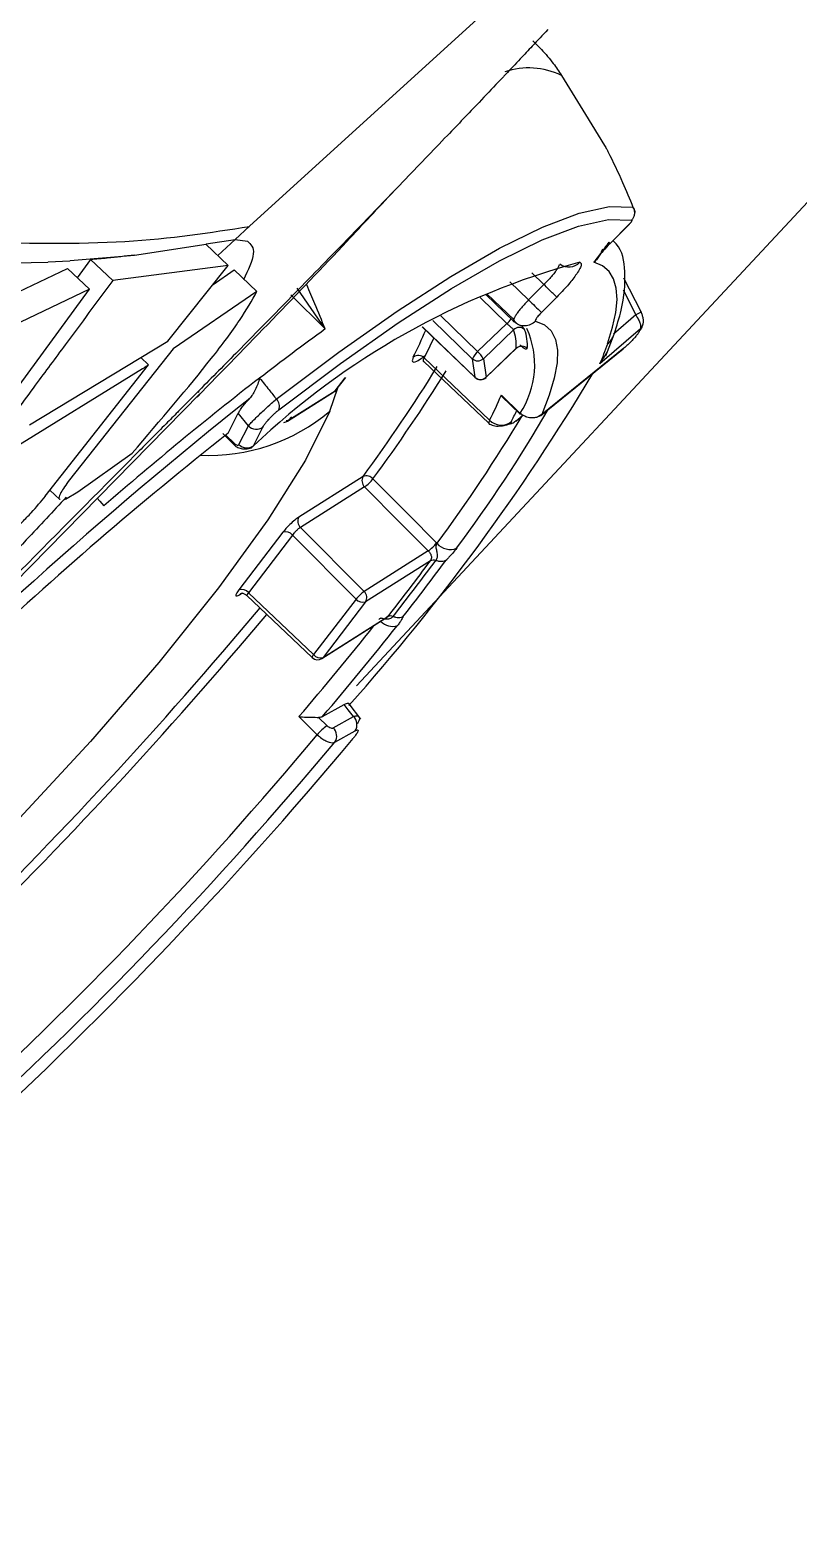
# Model space of a CAD drawing. Extents: x 400 to 501, y 484 to 634.
# Drawn here: x 416.481 to 417.057, y 586.978 to 588.09 of the extents above; entities that cross this region are included whole.
import ezdxf

# ---------------------------------------------------------------- set-up
doc = ezdxf.new("R2010")
doc.units = 0
doc.header["$MEASUREMENT"] = 0
doc.layers.add('DIM', color=3, linetype='Continuous')
doc.layers.add('GEOMETRY', color=3, linetype='Continuous', lineweight=25)

# ---------------------------------------------------------------- blocks, each defined once
blk = doc.blocks.new('2026 GRANDEE')
at = {"layer": 'GEOMETRY', "ltscale": 16}
for p, q in [((-33.6992, -9.2419), (-33.1285, -8.6295)), ((-33.5923, -8.7271), (-33.7796, -8.8975)), ((-33.5607, -8.7651), (-33.5671, -8.7584)), ((-33.5671, -8.7584), (-33.5607, -8.765)), ((-33.5607, -8.7651), (-33.5607, -8.765)), ((-33.4903, -8.8875), (-33.491, -8.8859)), ((-33.7796, -8.8975), (-33.7903, -8.9073)), ((-33.4947, -8.8958), (-33.5092, -8.9104)), ((-33.5043, -8.9056), (-33.4946, -8.8959)), ((-33.8121, -8.9106), (-33.7903, -8.9073)), ((-33.7902, -8.9074), (-33.8033, -8.9194)), ((-33.7903, -8.9073), (-33.7811, -8.9086)), ((-33.5096, -8.9109), (-33.5043, -8.9056)), ((-33.9139, -8.9232), (-33.8657, -8.9191)), ((-33.8657, -8.9192), (-33.8153, -8.9114)), ((-33.8153, -8.9114), (-33.8123, -8.9109)), ((-33.7955, -8.9268), (-33.8123, -8.9109)), ((-34.0294, -8.9834), (-33.916, -8.9291)), ((-33.984, -8.9255), (-33.9306, -8.9243)), ((-33.9305, -8.9242), (-33.9141, -8.9233)), ((-33.8995, -8.9447), (-33.916, -8.9291)), ((-33.8986, -8.9225), (-33.9086, -8.9361)), ((-33.882, -8.9382), (-33.8986, -8.9225)), ((-33.7955, -8.9268), (-33.882, -8.9382)), ((-33.8408, -8.9837), (-33.7955, -8.9268)), ((-33.8068, -8.9411), (-33.7909, -8.9302)), ((-33.7739, -8.9463), (-33.7909, -8.9302)), ((-33.5703, -8.9527), (-33.5844, -8.9391)), ((-33.5588, -8.9412), (-33.5703, -8.9527)), ((-33.5679, -8.9325), (-33.5588, -8.9412)), ((-33.4859, -8.9617), (-33.4988, -8.9365)), ((-33.8995, -8.9447), (-34.0131, -8.9989)), ((-33.9737, -9.0462), (-33.8995, -8.9447)), ((-33.7739, -8.9463), (-33.8368, -8.9894)), ((-33.7228, -8.9745), (-33.7486, -8.9489)), ((-33.7228, -8.9745), (-33.7438, -8.9439)), ((-33.6066, -8.9509), (-33.5865, -8.9704)), ((-33.5813, -8.969), (-33.6024, -8.9487)), ((-33.6015, -8.9482), (-33.5812, -8.9677)), ((-33.5492, -8.9506), (-33.5607, -8.9621)), ((-33.4995, -8.9451), (-33.49, -8.964)), ((-33.49, -8.964), (-33.5067, -8.9784)), ((-33.65, -8.9729), (-33.6104, -9.0109)), ((-33.6105, -9.0107), (-33.6499, -8.9728)), ((-33.6125, -8.9968), (-33.6421, -8.9681)), ((-33.6085, -8.9915), (-33.6362, -8.9646)), ((-33.5865, -8.9704), (-33.6085, -8.9915)), ((-33.5815, -8.9751), (-33.6042, -8.9968)), ((-33.4865, -8.9744), (-33.5169, -9.0007)), ((-33.4855, -8.9736), (-33.4848, -8.972)), ((-33.9443, -9.0464), (-33.8408, -8.9837)), ((-33.5125, -8.9947), (-33.5062, -8.9783)), ((-33.8368, -8.9894), (-33.9145, -9.0876)), ((-33.8551, -9.0014), (-33.8609, -8.9959)), ((-33.6125, -8.9968), (-33.6105, -9.0107)), ((-33.6042, -8.9968), (-33.6022, -9.0107)), ((-33.6023, -9.0109), (-33.5793, -8.989)), ((-33.6022, -9.0107), (-33.5795, -8.989)), ((-33.5795, -8.989), (-33.5797, -8.9892)), ((-33.5611, -9.0394), (-33.4993, -8.9895)), ((-33.4988, -8.9888), (-33.5605, -9.0387)), ((-33.5169, -9.0007), (-33.5115, -8.9921)), ((-33.8598, -9.0045), (-33.9584, -9.0654)), ((-33.9326, -9.0999), (-33.8551, -9.0014)), ((-33.6489, -8.9988), (-33.6001, -9.0452)), ((-33.7193, -9.0362), (-33.7133, -9.0185)), ((-33.7153, -9.0208), (-33.7078, -9.011)), ((-33.7147, -9.0203), (-33.7074, -9.0108)), ((-33.6104, -9.0109), (-33.6105, -9.0107)), ((-33.6022, -9.0107), (-33.6023, -9.0109)), ((-34.0627, -9.2737), (-33.8168, -9.0232)), ((-33.8178, -9.0221), (-33.8173, -9.0206)), ((-33.7509, -9.0436), (-33.7162, -9.0217)), ((-33.7499, -9.0427), (-33.7153, -9.0208)), ((-33.5768, -9.0375), (-33.5907, -9.024)), ((-33.5907, -9.0248), (-33.5767, -9.0384)), ((-33.7955, -9.0526), (-33.7879, -9.0376)), ((-33.7803, -9.0471), (-33.7879, -9.0376)), ((-33.7481, -9.0403), (-33.7499, -9.0427)), ((-33.5799, -9.0437), (-33.5746, -9.039)), ((-33.7996, -9.0529), (-33.7912, -9.0612)), ((-33.7874, -9.0611), (-33.7803, -9.0471)), ((-33.7766, -9.0621), (-33.7694, -9.0481)), ((-33.5994, -9.0459), (-33.599, -9.0462)), ((-33.7973, -9.054), (-33.791, -9.0601)), ((-33.9081, -9.0966), (-33.8675, -9.0677)), ((-33.6944, -9.0851), (-33.7425, -9.1155)), ((-33.9291, -9.0954), (-33.9217, -9.1024)), ((-33.9174, -9.1021), (-33.9081, -9.0966)), ((-33.6932, -9.0929), (-33.7413, -9.1233)), ((-33.7545, -9.1269), (-33.7875, -9.1701)), ((-33.7473, -9.129), (-33.7803, -9.1722)), ((-33.6996, -9.177), (-33.7473, -9.129)), ((-33.6936, -9.1713), (-33.7413, -9.1233)), ((-33.6455, -9.1408), (-33.6936, -9.1713)), ((-33.6438, -9.1483), (-33.6925, -9.179)), ((-33.787, -9.1737), (-33.7849, -9.1724)), ((-33.7814, -9.1744), (-33.7325, -9.2209)), ((-33.7315, -9.2186), (-33.7803, -9.1722)), ((-33.6996, -9.177), (-33.7315, -9.2186)), ((-33.6925, -9.179), (-33.7243, -9.2207)), ((-33.7253, -9.2216), (-33.6767, -9.1909)), ((-33.7243, -9.2207), (-33.6757, -9.19)), ((-33.6757, -9.19), (-33.6768, -9.1908)), ((-33.7247, -9.2651), (-33.7085, -9.2561)), ((-33.6961, -9.2669), (-33.7048, -9.2556)), ((-33.7425, -9.265), (-33.7287, -9.2787)), ((-33.7277, -9.2657), (-33.7214, -9.2719)), ((-33.7168, -9.2735), (-33.7016, -9.265)), ((-33.7155, -9.2843), (-33.7004, -9.2758))]:
    blk.add_line(p, q, dxfattribs=at)
at = {"layer": 'GEOMETRY', "ltscale": 16, "flags": 128}
for points in [[(-33.5457, -8.7844), (-33.5276, -8.8138), (-33.5133, -8.837)], [(-33.7594, -9.027), (-33.7126, -8.9919), (-33.6689, -8.9611), (-33.6286, -8.9351), (-33.5921, -8.914), (-33.5599, -8.8981), (-33.5323, -8.8877), (-33.5096, -8.8827), (-33.4921, -8.8832)], [(-33.7576, -9.0352), (-33.7113, -9.0004), (-33.668, -8.97), (-33.6282, -8.9442), (-33.5921, -8.9234), (-33.5602, -8.9077), (-33.5329, -8.8973), (-33.5105, -8.8924), (-33.4931, -8.893)], [(-33.4946, -8.8959), (-33.4946, -8.8959), (-33.4947, -8.8958)], [(-33.5111, -8.9856), (-33.5073, -8.9732), (-33.5049, -8.9621), (-33.504, -8.9523), (-33.5046, -8.9439), (-33.5066, -8.9369), (-33.51, -8.9313), (-33.5149, -8.9271), (-33.5213, -8.9244)], [(-33.4858, -8.9616), (-33.4858, -8.9616), (-33.486, -8.9618), (-33.4864, -8.962), (-33.487, -8.9624), (-33.4879, -8.9628), (-33.4889, -8.9634), (-33.49, -8.964)], [(-33.5651, -8.9687), (-33.5583, -8.9714), (-33.5534, -8.976), (-33.5501, -8.9823), (-33.5487, -8.9903), (-33.549, -9), (-33.5511, -9.0113), (-33.5549, -9.0242), (-33.5605, -9.0387)], [(-33.6414, -8.9811), (-33.6443, -8.9873), (-33.6486, -8.9962)], [(-33.5995, -9.0429), (-33.627, -9.0167), (-33.6486, -8.9962)], [(-33.4993, -8.9895), (-33.4993, -8.9895), (-33.4988, -8.9888)], [(-33.8173, -9.0206), (-33.8256, -9.029), (-33.8321, -9.0356)], [(-33.7153, -9.0208), (-33.7159, -9.0215), (-33.7162, -9.0217)], [(-33.7153, -9.0208), (-33.7147, -9.0204), (-33.7147, -9.0203)], [(-33.7193, -9.0362), (-33.7376, -9.0729), (-33.7657, -9.1175), (-33.8027, -9.1686), (-33.8475, -9.2246), (-33.8988, -9.2838), (-33.9549, -9.3444), (-34.0142, -9.4047), (-34.0748, -9.4626), (-34.135, -9.5166), (-34.1929, -9.5649), (-34.2467, -9.6061), (-34.2948, -9.639), (-34.3358, -9.6625), (-34.3684, -9.6759), (-34.3758, -9.6777)], [(-33.576, -9.0382), (-33.5763, -9.0384), (-33.5767, -9.0384), (-33.5769, -9.0383), (-33.5769, -9.038), (-33.5768, -9.0375)], [(-33.7499, -9.0427), (-33.7506, -9.0434), (-33.7509, -9.0436)], [(-33.791, -9.0601), (-33.7912, -9.0607), (-33.7913, -9.0611), (-33.7911, -9.0613), (-33.791, -9.0614)], [(-33.687, -9.0869), (-33.6603, -9.1137), (-33.6393, -9.1348)], [(-33.6932, -9.0929), (-33.6665, -9.1197), (-33.6455, -9.1408)], [(-33.8936, -9.1014), (-33.8918, -9.1035), (-33.8887, -9.1071)], [(-33.787, -9.1737), (-33.7863, -9.173), (-33.786, -9.1728)], [(-33.7243, -9.2207), (-33.7249, -9.2214), (-33.7253, -9.2216)], [(-33.7016, -9.265), (-33.7055, -9.26), (-33.7085, -9.2561)]]:
    blk.add_lwpolyline(points, dxfattribs=at)
at = {"layer": 'GEOMETRY', "ltscale": 16}
for centre, radius, start, end in [((-33.5701, -8.8346), 0.0558, 64.0978, 108.7797), ((-33.3813, -9.4782), 0.5739, 105.2226, 133.5368), ((-33.5402, -8.9167), 0.0113, 233.2804, 317.0203), ((-33.2302, -8.6159), 0.4786, 224.7168, 226.3306), ((-32.5493, -10.588), 1.9951, 126.0283, 127.7921), ((-33.9387, -8.8524), 0.3162, 333.0948, 337.1108), ((-33.6077, -8.9487), 0.0304, 314.213, 322.9783), ((-33.5774, -8.9793), 0.00594, 46.4826, 134.4876), ((-33.6136, -8.9868), 0.0341, 356.2572, 20.1383), ((-33.631, -9.0013), 0.0653, 326.2473, 24.556), ((-33.6056, -8.9869), 0.0344, 356.2569, 20.1384), ((-33.4915, -8.971), 0.00653, 310.5311, 336.7987), ((-33.7793, -8.8511), 0.3177, 336.844, 337.1567), ((-33.4908, -8.9694), 0.00653, 310.5338, 343.2358), ((-33.7429, -8.9047), 0.2456, 337.0016, 340.7814), ((-33.5224, -8.9727), 0.0172, 311.2678, 340.7996), ((-33.653, -9.0005), 0.00617, 44.1219, 126.2106), ((-33.5987, -9.0031), 0.0151, 129.8771, 155.3553), ((-33.6084, -8.9924), 0.00599, 226.4044, 313.6838), ((-33.6217, -9.0064), 0.0199, 28.7708, 48.3333), ((-33.5754, -8.9935), 0.00604, 46.2431, 132.793), ((-34.9389, -8.1583), 1.652, 318.3278, 329.0508), ((-34.6361, -8.3887), 1.1712, 323.5191, 328.3817), ((-34.6438, -8.3796), 1.1898, 323.5277, 328.242), ((-32.0568, -11.2172), 2.7943, 127.8669, 130.9645), ((-33.6064, -9.0064), 0.00599, 226.4044, 313.6838), ((-33.6063, -9.0066), 0.00591, 226.1408, 313.7076), ((-31.5618, -11.812), 3.5604, 128.5236, 135.3502), ((-33.7651, -9.0325), 0.00801, 340.6948, 43.9275), ((-33.7194, -9.0167), 0.00591, 302.2921, 322.6162), ((-33.8922, -8.8953), 0.3278, 333.2417, 336.8891), ((-33.8101, -8.9286), 0.1407, 267.3939, 310.1598), ((-34.5556, -8.4551), 1.1414, 323.4278, 329.1952), ((-34.4968, -8.4876), 1.0888, 323.2619, 329.821), ((-33.9177, -8.8764), 0.3741, 333.3381, 334.8087), ((-33.5625, -9.0376), 0.00222, 276.7, 330.7734), ((-31.9485, -11.3892), 2.9784, 128.3246, 133.1843), ((-33.7743, -9.0414), 0.00824, 223.1779, 305.9386), ((-33.7541, -9.0386), 0.00591, 273.7411, 302.2921), ((-33.7517, -9.0397), 0.00346, 265.9389, 299.662), ((-33.5907, -9.0343), 0.0123, 224.1434, 306.269), ((-33.7814, -9.0554), 0.00824, 223.1779, 305.9387), ((-33.689, -9.0882), 0.00623, 149.3578, 227.7934), ((-33.6919, -9.091), 0.00641, 39.9844, 112.3961), ((-33.7122, -9.067), 0.0321, 306.3526, 321.7732), ((-33.7371, -9.1187), 0.00623, 149.358, 227.7934), ((-33.7524, -9.1331), 0.00656, 39.2466, 108.5477), ((-33.6645, -9.115), 0.0321, 306.3507, 321.7553), ((-33.6291, -9.127), 0.0128, 219.9636, 292.2938), ((-35.1802, -8.0073), 1.9137, 321.8312, 323.4012), ((-35.1869, -7.9992), 1.927, 321.8312, 323.4012), ((-35.2003, -7.983), 1.9535, 321.8312, 323.4012), ((-33.6416, -9.1524), 0.00462, 67.3015, 118.1056), ((-33.7854, -9.1763), 0.00656, 39.2464, 108.5478), ((-33.6747, -9.1971), 0.032, 126.2757, 141.1395), ((-33.6978, -9.1759), 0.00623, 329.358, 47.7933), ((-36.4068, -6.9785), 3.4361, 314.3093, 320.0775), ((-33.6946, -9.1728), 0.00656, 219.2465, 288.5478), ((-36.4272, -6.9582), 3.4717, 314.311, 320.0286), ((-35.7, -7.59), 2.5764, 319.4457, 321.4102), ((-35.6908, -7.5918), 2.5817, 319.5993, 321.5562), ((-33.672, -9.1846), 0.0129, 225.0362, 285.0054), ((-33.6739, -9.194), 0.0044, 63.2634, 113.6117), ((-33.7294, -9.221), 0.00311, 132.221, 178.6549), ((-33.7264, -9.2145), 0.00656, 219.2465, 288.5478), ((-33.7284, -9.2166), 0.00591, 226.4231, 302.2921), ((-33.7002, -9.3022), 0.037, 125.0206, 140.4826), ((-33.7224, -9.2796), 0.00827, 325.9494, 47.4573), ((-33.7072, -9.2711), 0.00827, 325.9495, 47.4573), ((-36.161, -7.2248), 3.2059, 304.6394, 320.0931), ((-36.0158, -7.3669), 2.9809, 304.6238, 320.1086), ((-36.0433, -7.3392), 3.0334, 304.6138, 320.1187)]:
    blk.add_arc(centre, radius, start, end, dxfattribs=at)
for points, knots in [([(-36.1913, -8.5234), (-36.0539, -8.5482), (-35.7782, -8.5981), (-35.3878, -8.6751), (-35.0208, -8.7478), (-34.7203, -8.806), (-34.4814, -8.8485), (-34.2967, -8.8777), (-34.1318, -8.8988), (-33.989, -8.9101), (-33.8675, -8.9114), (-33.8089, -8.9022), (-33.7796, -8.8976)], [0, 0, 0, 0, 0.1280884, 0.2568048, 0.3836102, 0.5088305, 0.5930086, 0.6749207, 0.7545369, 0.8369035, 0.9186293, 1, 1, 1, 1]), ([(-33.5559, -8.7501), (-33.5598, -8.7542), (-33.5666, -8.7615), (-33.5772, -8.7727), (-33.584, -8.7799), (-33.5882, -8.7843), (-33.59, -8.7862), (-33.5965, -8.7931), (-33.6104, -8.8078), (-33.6342, -8.8326), (-33.6691, -8.869), (-33.7098, -8.9111), (-33.7511, -8.9534), (-33.7861, -8.9891), (-33.8075, -9.0108), (-33.8173, -9.0206)], [0, 0, 0, 0, 0.046531, 0.08249, 0.126136, 0.126895, 0.132435, 0.147445, 0.203772, 0.295536, 0.422907, 0.605358, 0.758852, 0.890317, 1, 1, 1, 1]), ([(-33.5607, -8.765), (-33.5576, -8.7684), (-33.5521, -8.7745), (-33.5477, -8.7814), (-33.5457, -8.7844)], [0, 0, 0, 0, 0.559697, 1, 1, 1, 1]), ([(-33.5133, -8.837), (-33.5127, -8.838), (-33.5117, -8.8397), (-33.511, -8.8409), (-33.5108, -8.8415)], [0, 0, 0, 0, 0.559938, 1, 1, 1, 1]), ([(-33.5108, -8.8415), (-33.507, -8.8491), (-33.5004, -8.8627), (-33.4946, -8.877), (-33.4921, -8.8832)], [0, 0, 0, 0, 0.561954, 1, 1, 1, 1]), ([(-33.8188, -9.0255), (-33.7811, -8.9868), (-33.7314, -8.9358), (-33.683, -8.8837), (-33.6713, -8.8712)], [0, 0, 0, 0, 0.758539, 1, 1, 1, 1]), ([(-33.4921, -8.8832), (-33.4917, -8.8841), (-33.4908, -8.8859), (-33.4909, -8.8887), (-33.4917, -8.8912), (-33.4926, -8.8924), (-33.4931, -8.893)], [0, 0, 0, 0, 0.272943, 0.561742, 0.787056, 1, 1, 1, 1]), ([(-33.4921, -8.8832), (-33.4917, -8.8837), (-33.491, -8.8847), (-33.4906, -8.8863), (-33.4909, -8.8874), (-33.491, -8.8878)], [0, 0, 0, 0, 0.414278, 0.766435, 1, 1, 1, 1]), ([(-33.4931, -8.893), (-33.493, -8.893), (-33.4928, -8.8931), (-33.493, -8.8936), (-33.4933, -8.8942), (-33.4937, -8.8947), (-33.4941, -8.8952), (-33.4944, -8.8955), (-33.4946, -8.8957), (-33.4947, -8.8958), (-33.4947, -8.8958)], [0, 0, 0, 0, 0.277556, 0.53623, 0.657299, 0.773234, 0.899739, 0.955644, 0.980426, 1, 1, 1, 1]), ([(-33.7811, -8.9086), (-33.7786, -8.9109), (-33.7736, -8.9154), (-33.7806, -8.9304), (-33.7839, -8.9377)], [0, 0, 0, 0, 0.512874, 1, 1, 1, 1]), ([(-33.5062, -8.9783), (-33.5042, -8.9722), (-33.4988, -8.9552), (-33.4973, -8.9339), (-33.4998, -8.915), (-33.5061, -8.9092), (-33.5069, -8.9085)], [0, 0, 0, 0, 0.226937, 0.635841, 0.953785, 1, 1, 1, 1]), ([(-33.8658, -8.9192), (-33.8725, -8.9199), (-33.8832, -8.9212), (-33.8944, -8.9222), (-33.8986, -8.9225)], [0, 0, 0, 0, 0.627987, 1, 1, 1, 1]), ([(-33.5101, -8.9094), (-33.5123, -8.9124), (-33.516, -8.9176), (-33.5197, -8.9224), (-33.5213, -8.9244)], [0, 0, 0, 0, 0.5737469, 1, 1, 1, 1]), ([(-33.5092, -8.9104), (-33.511, -8.9122), (-33.5143, -8.9156), (-33.5178, -8.9198), (-33.52, -8.9226), (-33.5209, -8.9239), (-33.5213, -8.9244)], [0, 0, 0, 0, 0.37347, 0.667803, 0.85282, 1, 1, 1, 1]), ([(-33.5149, -8.9146), (-33.5155, -8.916), (-33.5163, -8.9183), (-33.5187, -8.9218), (-33.5205, -8.9236), (-33.5213, -8.9244)], [0, 0, 0, 0, 0.458557, 0.747241, 1, 1, 1, 1]), ([(-33.5491, -8.9299), (-33.5497, -8.9307), (-33.5508, -8.9323), (-33.5531, -8.9352), (-33.5558, -8.9382), (-33.5578, -8.9402), (-33.5588, -8.9412)], [0, 0, 0, 0, 0.249949, 0.499922, 0.7498793, 1, 1, 1, 1]), ([(-33.532, -8.9244), (-33.5312, -8.9249), (-33.5298, -8.926), (-33.5341, -8.9333), (-33.5409, -8.942), (-33.5464, -8.9477), (-33.5492, -8.9506)], [0, 0, 0, 0, 0.281072, 0.558491, 0.778266, 1, 1, 1, 1]), ([(-33.5474, -8.9265), (-33.5475, -8.9269), (-33.5478, -8.9278), (-33.5486, -8.9291), (-33.5491, -8.9299)], [0, 0, 0, 0, 0.442469, 1, 1, 1, 1]), ([(-33.882, -8.9382), (-33.8939, -8.9542), (-33.9132, -8.9804), (-33.937, -9.0124), (-33.9489, -9.0285), (-33.9533, -9.0345)], [0, 0, 0, 0, 0.500002, 0.813762, 1, 1, 1, 1]), ([(-33.7228, -8.9745), (-33.7253, -8.9682), (-33.7298, -8.9572), (-33.7345, -8.9462), (-33.7366, -8.9415)], [0, 0, 0, 0, 0.5702272, 1, 1, 1, 1]), ([(-33.8675, -9.0677), (-33.8462, -9.0428), (-33.8142, -9.0054), (-33.7854, -8.9668), (-33.7777, -8.9531), (-33.7739, -8.9463)], [0, 0, 0, 0, 0.499331, 0.749742, 1, 1, 1, 1]), ([(-33.5703, -8.9527), (-33.5712, -8.9536), (-33.5731, -8.9556), (-33.5757, -8.9586), (-33.5779, -8.9613), (-33.5797, -8.9638), (-33.581, -8.9659), (-33.5817, -8.9676), (-33.5819, -8.9687), (-33.5815, -8.9689), (-33.5813, -8.969)], [0, 0, 0, 0, 0.1245815, 0.2492528, 0.3740789, 0.4990229, 0.6240846, 0.7492633, 0.8745324, 1, 1, 1, 1]), ([(-33.5607, -8.9621), (-33.5615, -8.963), (-33.5632, -8.9648), (-33.5648, -8.9669), (-33.5654, -8.9683), (-33.5652, -8.9685), (-33.5651, -8.9687)], [0, 0, 0, 0, 0.279218, 0.560803, 0.78229, 1, 1, 1, 1]), ([(-33.49, -8.964), (-33.4892, -8.9652), (-33.4878, -8.9675), (-33.4867, -8.9705), (-33.4862, -8.9728), (-33.4864, -8.9739), (-33.4865, -8.9744)], [0, 0, 0, 0, 0.3039456, 0.534904, 0.7599419, 1, 1, 1, 1]), ([(-33.4846, -8.9715), (-33.4844, -8.9709), (-33.4841, -8.9696), (-33.4843, -8.9669), (-33.4849, -8.9642), (-33.4856, -8.9625), (-33.4859, -8.9617)], [0, 0, 0, 0, 0.272577, 0.530768, 0.773313, 1, 1, 1, 1]), ([(-33.5865, -8.9704), (-33.5859, -8.971), (-33.5846, -8.9722), (-33.583, -8.9737), (-33.5819, -8.9747), (-33.5817, -8.9749), (-33.5815, -8.9751)], [0, 0, 0, 0, 0.269047, 0.553576, 0.78039, 1, 1, 1, 1]), ([(-33.5817, -8.9671), (-33.5813, -8.9677), (-33.5806, -8.9691), (-33.5789, -8.9706), (-33.577, -8.9717), (-33.5754, -8.972), (-33.5746, -8.9722)], [0, 0, 0, 0, 0.249021, 0.500835, 0.752309, 1, 1, 1, 1]), ([(-33.5758, -8.9719), (-33.5751, -8.9726), (-33.5738, -8.974), (-33.5735, -8.9747), (-33.5733, -8.975)], [0, 0, 0, 0, 0.5047557, 1, 1, 1, 1]), ([(-33.5713, -8.9891), (-33.5714, -8.9894), (-33.5718, -8.99), (-33.574, -8.9889), (-33.576, -8.9874), (-33.5769, -8.9867)], [0, 0, 0, 0, 0.348891, 0.712472, 1, 1, 1, 1]), ([(-33.4872, -8.976), (-33.4874, -8.9763), (-33.4877, -8.977), (-33.4888, -8.9786), (-33.4902, -8.9804), (-33.4921, -8.9826), (-33.4942, -8.9847), (-33.4966, -8.987), (-33.498, -8.9882), (-33.4988, -8.9888)], [0, 0, 0, 0, 0.113284, 0.24233, 0.394972, 0.529531, 0.680951, 0.841517, 1, 1, 1, 1]), ([(-33.4874, -8.9763), (-33.4873, -8.9763), (-33.4872, -8.9761), (-33.4871, -8.9759), (-33.4871, -8.9758)], [0, 0, 0, 0, 0.246793, 1, 1, 1, 1]), ([(-33.6567, -8.9955), (-33.6572, -8.9969), (-33.6582, -8.9998), (-33.6548, -8.9991), (-33.6509, -8.9969), (-33.6482, -8.9947), (-33.6475, -8.9942)], [0, 0, 0, 0, 0.332776, 0.661868, 0.922618, 1, 1, 1, 1]), ([(-33.6486, -8.9962), (-33.6489, -8.9967), (-33.6494, -8.9978), (-33.6493, -8.9987), (-33.649, -8.9991), (-33.6486, -8.9991), (-33.6486, -8.9991)], [0, 0, 0, 0, 0.3274951, 0.654838, 0.9822322, 1, 1, 1, 1]), ([(-33.5797, -8.9892), (-33.5798, -8.9893), (-33.5798, -8.9895), (-33.5801, -8.9894), (-33.5802, -8.9894)], [0, 0, 0, 0, 0.835336, 1, 1, 1, 1]), ([(-33.8551, -9.0014), (-33.856, -9.002), (-33.8575, -9.003), (-33.8591, -9.004), (-33.8598, -9.0045)], [0, 0, 0, 0, 0.560001, 1, 1, 1, 1]), ([(-33.7719, -9.0114), (-33.7728, -9.0143), (-33.7742, -9.0184), (-33.777, -9.0237), (-33.7786, -9.0256), (-33.7794, -9.0265)], [0, 0, 0, 0, 0.5656588, 0.7988507, 1, 1, 1, 1]), ([(-33.7719, -9.0114), (-33.7695, -9.0143), (-33.7654, -9.0195), (-33.7612, -9.0247), (-33.7594, -9.027)], [0, 0, 0, 0, 0.560262, 1, 1, 1, 1]), ([(-33.7879, -9.0376), (-33.7875, -9.0369), (-33.7867, -9.0355), (-33.7847, -9.0327), (-33.7823, -9.0297), (-33.7803, -9.0276), (-33.7794, -9.0265)], [0, 0, 0, 0, 0.249344, 0.499814, 0.74996, 1, 1, 1, 1]), ([(-33.7803, -9.0471), (-33.7797, -9.0463), (-33.7784, -9.0448), (-33.7755, -9.0419), (-33.7721, -9.0386), (-33.7679, -9.0347), (-33.7634, -9.0305), (-33.7606, -9.028), (-33.7594, -9.027)], [0, 0, 0, 0, 0.157713, 0.31584, 0.467566, 0.607202, 0.836777, 1, 1, 1, 1]), ([(-33.8321, -9.0356), (-33.8325, -9.036), (-33.8358, -9.0393), (-33.8468, -9.0504), (-33.8861, -9.09), (-33.9538, -9.1584), (-34.014, -9.2188), (-34.0454, -9.2504)], [0, 0, 0, 0, 0.005796, 0.046467, 0.15502, 0.558337, 1, 1, 1, 1]), ([(-33.7694, -9.0481), (-33.7691, -9.0476), (-33.7685, -9.0465), (-33.767, -9.0445), (-33.7652, -9.0423), (-33.7631, -9.0402), (-33.7611, -9.0382), (-33.7592, -9.0365), (-33.7581, -9.0356), (-33.7576, -9.0352)], [0, 0, 0, 0, 0.158156, 0.318394, 0.46963, 0.604217, 0.75712, 0.886501, 1, 1, 1, 1]), ([(-33.5605, -9.0387), (-33.5615, -9.0394), (-33.5633, -9.0406), (-33.5662, -9.0412), (-33.5682, -9.0412), (-33.5705, -9.041), (-33.5736, -9.0401), (-33.5756, -9.0384), (-33.5768, -9.0375)], [0, 0, 0, 0, 0.2147253, 0.3803619, 0.4966686, 0.5634771, 0.7634075, 1, 1, 1, 1]), ([(-33.5995, -9.0429), (-33.5997, -9.0435), (-33.6002, -9.0446), (-33.6001, -9.0455), (-33.5998, -9.046), (-33.5993, -9.0459), (-33.5992, -9.0459)], [0, 0, 0, 0, 0.3153846, 0.630971, 0.9469307, 1, 1, 1, 1]), ([(-33.5995, -9.0458), (-33.5983, -9.0463), (-33.5958, -9.0474), (-33.5915, -9.0473), (-33.5879, -9.0467), (-33.5855, -9.046), (-33.5841, -9.0454), (-33.5835, -9.0452)], [0, 0, 0, 0, 0.30753, 0.611652, 0.759421, 0.901885, 1, 1, 1, 1]), ([(-33.5834, -9.0443), (-33.5835, -9.0447), (-33.5838, -9.0456), (-33.5828, -9.0454), (-33.5812, -9.0444), (-33.5799, -9.0433), (-33.5792, -9.0428)], [0, 0, 0, 0, 0.279273, 0.560596, 0.781985, 1, 1, 1, 1]), ([(-33.7912, -9.0612), (-33.7909, -9.0615), (-33.7903, -9.0621), (-33.789, -9.063), (-33.7874, -9.0637), (-33.7857, -9.0642), (-33.7838, -9.0644), (-33.7814, -9.0645), (-33.7797, -9.0639), (-33.7787, -9.0636)], [0, 0, 0, 0, 0.1079229, 0.2231493, 0.3447175, 0.4714638, 0.6019662, 0.7347089, 1, 1, 1, 1]), ([(-33.791, -9.0601), (-33.7906, -9.0605), (-33.7898, -9.0612), (-33.7887, -9.0616), (-33.7879, -9.0616), (-33.7876, -9.0613), (-33.7874, -9.0611)], [0, 0, 0, 0, 0.25621, 0.538683, 0.770928, 1, 1, 1, 1]), ([(-33.7801, -9.0639), (-33.78, -9.0639), (-33.7792, -9.064), (-33.7779, -9.0636), (-33.777, -9.0626), (-33.7766, -9.0621)], [0, 0, 0, 0, 0.054729, 0.468508, 1, 1, 1, 1]), ([(-33.9145, -9.0876), (-33.917, -9.0912), (-33.9204, -9.0959), (-33.9221, -9.1001), (-33.9228, -9.1023), (-33.9216, -9.1022), (-33.9215, -9.1022)], [0, 0, 0, 0, 0.476795, 0.638401, 0.959846, 1, 1, 1, 1]), ([(-33.9169, -9.1006), (-33.9268, -9.1113), (-33.9515, -9.1381), (-33.9784, -9.1652), (-33.9946, -9.1815)], [0, 0, 0, 0, 0.397831, 1, 1, 1, 1]), ([(-33.9841, -9.1484), (-33.982, -9.147), (-33.9779, -9.1442), (-33.9709, -9.1387), (-33.9638, -9.1325), (-33.9566, -9.126), (-33.9496, -9.1191), (-33.9408, -9.1099), (-33.9358, -9.1039), (-33.9325, -9.0999)], [0, 0, 0, 0, 0.130658, 0.257142, 0.380061, 0.500226, 0.622991, 0.748884, 1, 1, 1, 1]), ([(-33.7425, -9.1155), (-33.7435, -9.1162), (-33.7455, -9.1176), (-33.7491, -9.1209), (-33.7523, -9.1242), (-33.7537, -9.126), (-33.7545, -9.1269)], [0, 0, 0, 0, 0.277564, 0.556362, 0.779186, 1, 1, 1, 1]), ([(-33.7413, -9.1233), (-33.7418, -9.1236), (-33.7429, -9.1243), (-33.7447, -9.126), (-33.7462, -9.1276), (-33.7469, -9.1285), (-33.7473, -9.129)], [0, 0, 0, 0, 0.277557, 0.556317, 0.77913, 1, 1, 1, 1]), ([(-33.6455, -9.1408), (-33.6449, -9.1414), (-33.6438, -9.1428), (-33.6431, -9.145), (-33.6431, -9.1469), (-33.6436, -9.1479), (-33.6438, -9.1483)], [0, 0, 0, 0, 0.269251, 0.553659, 0.780363, 1, 1, 1, 1]), ([(-33.6389, -9.1352), (-33.6392, -9.1356), (-33.6396, -9.1364), (-33.64, -9.1379), (-33.6394, -9.1399), (-33.639, -9.142), (-33.6388, -9.1442), (-33.6389, -9.1462), (-33.6395, -9.1474), (-33.6399, -9.1481)], [0, 0, 0, 0, 0.121506, 0.210954, 0.316293, 0.528484, 0.667088, 0.790585, 1, 1, 1, 1]), ([(-33.6393, -9.1348), (-33.6392, -9.1349), (-33.6391, -9.135), (-33.639, -9.1352), (-33.6389, -9.1352)], [0, 0, 0, 0, 0.559706, 1, 1, 1, 1]), ([(-33.6242, -9.1388), (-33.6252, -9.1401), (-33.6268, -9.1421), (-33.6294, -9.145), (-33.6308, -9.1465), (-33.6316, -9.1473), (-33.6318, -9.1476), (-33.6319, -9.1477), (-33.6319, -9.1477)], [0, 0, 0, 0, 0.458952, 0.719375, 0.915263, 0.952294, 0.979136, 1, 1, 1, 1]), ([(-33.7875, -9.1701), (-33.7882, -9.1711), (-33.7896, -9.1732), (-33.7899, -9.1746), (-33.7889, -9.1748), (-33.7876, -9.174), (-33.787, -9.1737)], [0, 0, 0, 0, 0.277564, 0.5563619, 0.7791855, 1, 1, 1, 1]), ([(-33.785, -9.1723), (-33.7849, -9.1724), (-33.7845, -9.1725), (-33.7832, -9.173), (-33.7821, -9.1738), (-33.7814, -9.1743)], [0, 0, 0, 0, 0.2743172, 0.5323173, 1, 1, 1, 1]), ([(-33.7803, -9.1722), (-33.7807, -9.1727), (-33.7814, -9.1736), (-33.7816, -9.1743), (-33.7814, -9.1743), (-33.7814, -9.1743)], [0, 0, 0, 0, 0.475188, 0.952436, 1, 1, 1, 1]), ([(-33.6719, -9.1901), (-33.6725, -9.1906), (-33.6739, -9.1918), (-33.6766, -9.1923), (-33.6788, -9.192), (-33.6802, -9.1914), (-33.681, -9.1914), (-33.6817, -9.1915), (-33.6822, -9.192), (-33.6826, -9.1924)], [0, 0, 0, 0, 0.187168, 0.440825, 0.645902, 0.755708, 0.805043, 0.860514, 1, 1, 1, 1]), ([(-33.6644, -9.1903), (-33.6645, -9.1903), (-33.6646, -9.1905), (-33.6647, -9.1907), (-33.665, -9.1913), (-33.6654, -9.1923), (-33.6667, -9.1943), (-33.668, -9.1961), (-33.6687, -9.197)], [0, 0, 0, 0, 0.025578, 0.057398, 0.105799, 0.360989, 0.665099, 1, 1, 1, 1]), ([(-33.7085, -9.2561), (-33.7079, -9.2557), (-33.7066, -9.255), (-33.7053, -9.2549), (-33.7047, -9.2553), (-33.7049, -9.2562), (-33.705, -9.2567)], [0, 0, 0, 0, 0.249342, 0.499813, 0.749959, 1, 1, 1, 1]), ([(-33.7016, -9.265), (-33.7008, -9.2648), (-33.699, -9.2642), (-33.6974, -9.2648), (-33.6969, -9.2661), (-33.6972, -9.268), (-33.6984, -9.2697), (-33.699, -9.2706)], [0, 0, 0, 0, 0.212309, 0.42517, 0.629412, 0.817371, 1, 1, 1, 1]), ([(-33.7425, -9.265), (-33.7407, -9.2652), (-33.7377, -9.2655), (-33.7334, -9.2655), (-33.7301, -9.2656), (-33.7285, -9.2657), (-33.7277, -9.2657)], [0, 0, 0, 0, 0.372697, 0.597174, 0.804745, 1, 1, 1, 1]), ([(-33.7247, -9.2651), (-33.7251, -9.2653), (-33.726, -9.2657), (-33.7271, -9.2657), (-33.7277, -9.2657)], [0, 0, 0, 0, 0.500012, 1, 1, 1, 1]), ([(-33.7214, -9.2719), (-33.721, -9.2722), (-33.7201, -9.273), (-33.7187, -9.2736), (-33.7175, -9.2738), (-33.717, -9.2736), (-33.7168, -9.2735)], [0, 0, 0, 0, 0.25621, 0.538683, 0.770928, 1, 1, 1, 1]), ([(-33.7004, -9.2758), (-33.6999, -9.2755), (-33.699, -9.275), (-33.6982, -9.2751), (-33.6981, -9.2757), (-33.6984, -9.2767), (-33.6993, -9.2782), (-33.7005, -9.2798), (-33.7014, -9.2809), (-33.7019, -9.2815)], [0, 0, 0, 0, 0.158156, 0.318394, 0.46963, 0.604217, 0.75712, 0.886502, 1, 1, 1, 1]), ([(-33.7287, -9.2787), (-33.7276, -9.2796), (-33.7256, -9.2814), (-33.723, -9.2829), (-33.7211, -9.2838), (-33.7195, -9.2844), (-33.7173, -9.2848), (-33.7162, -9.2844), (-33.7155, -9.2843)], [0, 0, 0, 0, 0.237734, 0.433923, 0.504543, 0.622544, 0.78777, 1, 1, 1, 1])]:
    blk.add_open_spline(points, degree=3, knots=knots, dxfattribs=at)
for points in [[(-33.5101, -8.9094), (-33.5099, -8.9096), (-33.5095, -8.91), (-33.5092, -8.9103), (-33.5091, -8.9105), (-33.5092, -8.9104), (-33.5092, -8.9104)], [(-33.5492, -8.9506), (-33.5495, -8.9503), (-33.5502, -8.9497), (-33.5525, -8.9474), (-33.5556, -8.9444), (-33.5577, -8.9423), (-33.5588, -8.9412)], [(-33.5651, -8.9687), (-33.5662, -8.9696), (-33.5686, -8.9716), (-33.5731, -8.9725), (-33.5777, -8.9718), (-33.5801, -8.9699), (-33.5813, -8.969)], [(-33.6319, -9.1477), (-33.6324, -9.148), (-33.6335, -9.1486), (-33.6354, -9.1489), (-33.6376, -9.1488), (-33.6391, -9.1483), (-33.6399, -9.1481)], [(-33.6644, -9.1903), (-33.6649, -9.1905), (-33.6658, -9.1909), (-33.6677, -9.1911), (-33.6697, -9.1908), (-33.6712, -9.1903), (-33.6719, -9.1901)]]:
    blk.add_open_spline(points, degree=3, dxfattribs=at)

msp = doc.modelspace()

# ---------------------------------------------------------------- block references
at = {"layer": 'DIM'}
msp.add_blockref('2026 GRANDEE', (450.4248, 596.8403), dxfattribs=at)

doc.saveas('drawing.dxf')
